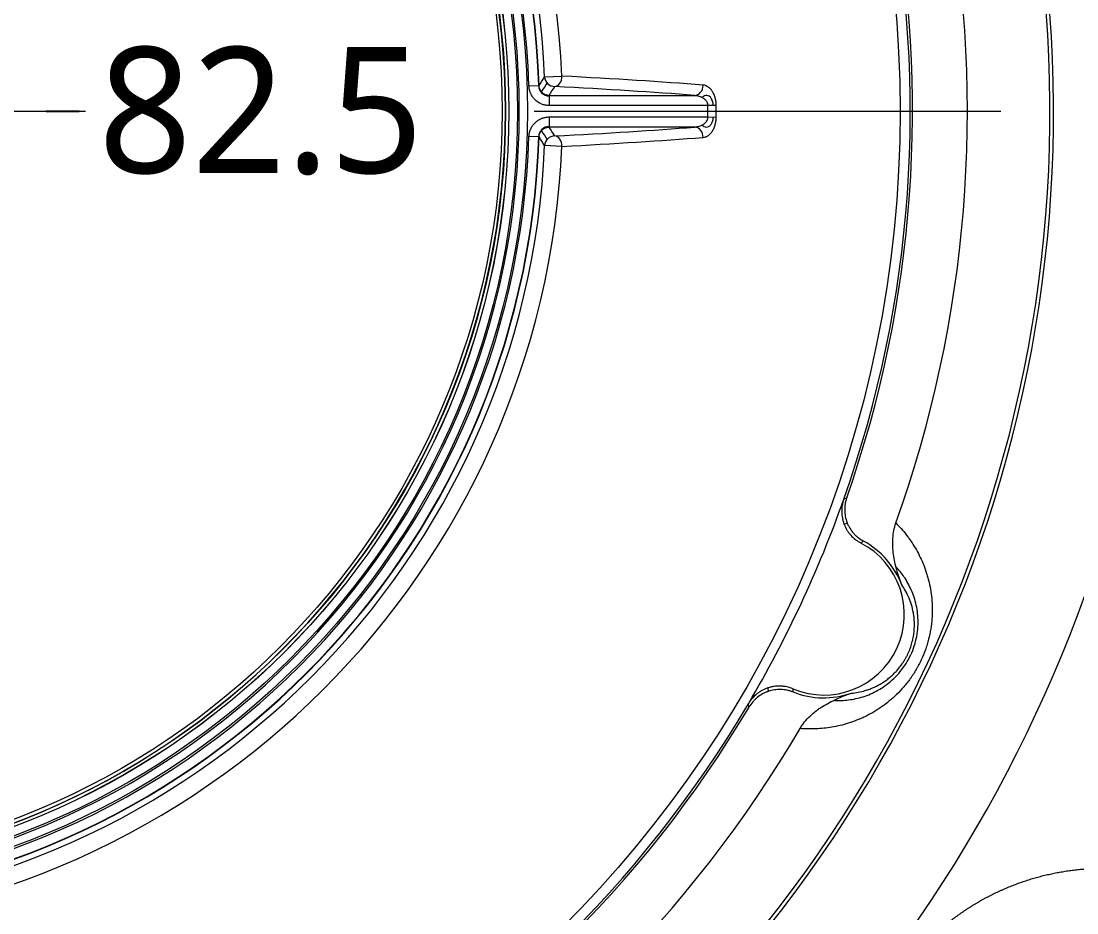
# Model space of a CAD drawing. Header units: millimetres. Extents: x 2234 to 3061, y 2092 to 2676.
# Drawn here: x 2552.4 to 2604.9, y 2435.7 to 2480 of the extents above; entities that cross this region are included whole.
import ezdxf

# ---------------------------------------------------------------- set-up
doc = ezdxf.new("R2010")
doc.units = ezdxf.units.MM
doc.linetypes.add('CENTER', pattern=[50.8, 31.75, -6.35, 6.35, -6.35])
for name, color, linetype, true_color in [('1', 7, 'Continuous', 0xffffff), ('20', 7, 'Continuous', 0xffffff), ('21', 7, 'Continuous', 0xffffff)]:
    doc.layers.add(name, color=color, linetype=linetype, true_color=true_color)
doc.layers.add('dim', color=82, linetype='Continuous', lineweight=9)
doc.styles.add('Capful-A', font='')
doc.styles.get('Capful-A').set_extended_font_data('Microsoft YaHei')
doc.dimstyles.new('Capful-A-2.5', dxfattribs={"dimscale": 2.5, "dimtxt": 2.5, "dimasz": 2.5, "dimexe": 1.5, "dimexo": 1, "dimgap": 1.5, "dimtad": 0, "dimdsep": 46, "dimtxsty": 'Capful-A', "dimcen": 0, "dimclrt": 2, "dimazin": 2, "dimtfac": 1, "dimtmove": 0, "dimatfit": 3, "dimfxl": 0, "dimtolj": 1, "dimtzin": 0, "dimarcsym": 0})

# ---------------------------------------------------------------- blocks, each defined once
blk = doc.blocks.new('*D43')
at = {"layer": 'Defpoints', "color": 0, "transparency": 16777216}
for p in [(2552.441, 2475.507), (2555.321, 2475.507), (2636.695, 2393.007)]:
    blk.add_point(p, dxfattribs=at)
at = {"layer": 'dim', "color": 0, "lineweight": -2, "transparency": 16777216}
blk.add_line((2553.69, 2475.507), (2555.321, 2475.507), dxfattribs=at)
at = {"layer": 'dim', "color": 2, "transparency": 16777216, "insert": (2564.34, 2475.507), "char_height": 6.25, "attachment_point": 5, "style": 'Capful-A', "bg_fill": 3, "box_fill_scale": 1.1, "bg_fill_color": 256, "bg_fill_true_color": 13158600, "bg_fill_transparency": 0}
blk.add_mtext('\\A1;82.5', dxfattribs=at)
blk = doc.blocks.new('*D44')
at = {"layer": 'Defpoints', "color": 0, "transparency": 16777216}
for p in [(2538.695, 2492.365), (2538.695, 2489.132), (2636.695, 2393.007)]:
    blk.add_point(p, dxfattribs=at)
at = {"layer": 'dim', "color": 0, "lineweight": -2, "transparency": 16777216}
blk.add_line((2538.695, 2490.382), (2538.695, 2492.365), dxfattribs=at)
at = {"layer": 'dim', "color": 2, "transparency": 16777216, "insert": (2538.695, 2498.061), "char_height": 6.25, "attachment_point": 5, "rotation": 90, "style": 'Capful-A', "bg_fill": 3, "box_fill_scale": 1.1, "bg_fill_color": 256, "bg_fill_true_color": 13158600, "bg_fill_transparency": 0}
blk.add_mtext('\\A1;98', dxfattribs=at)

msp = doc.modelspace()

# ---------------------------------------------------------------- linework, layer by layer
at = {"layer": '1', "color": 1, "linetype": 'CENTER', "lineweight": 18}
msp.add_line((2476.312, 2475.507), (2601.079, 2475.507), dxfattribs=at)
at = {"layer": '20', "color": 7, "linetype": 'Continuous', "lineweight": 18}
for radius, start, end in [(65, 303.70412, 6.26987), (70.765, 307.2047, 2.75265), (65, 206.70874, 299.22418)]:
    msp.add_arc((2538.695, 2475.507), radius, start, end, dxfattribs=at)
msp.add_open_spline([(2596.061, 2432.695), (2596.662, 2433.532), (2597.402, 2434.269), (2598.181, 2435.045), (2599.076, 2435.671), (2599.977, 2436.302), (2600.971, 2436.764), (2601.97, 2437.228), (2603.034, 2437.508), (2604.1, 2437.789), (2606.302, 2437.968), (2607.407, 2437.865), (2609.53, 2437.666), (2611.552, 2436.768)], degree=2, knots=[0, 0, 0, 0.125, 0.125, 0.25, 0.25, 0.375, 0.375, 0.5, 0.5, 0.625, 0.75, 0.75, 1, 1, 1], dxfattribs=at)
at = {"layer": '21', "color": 7, "linetype": 'Continuous', "lineweight": 18}
for p, q in [((2578.431, 2477.216), (2579.288, 2477.252)), ((2577.651, 2476.764), (2578.153, 2476.78)), ((2578.654, 2476.294), (2578.654, 2475.792)), ((2578.654, 2476.294), (2585.881, 2476.294)), ((2586.525, 2475.792), (2578.654, 2475.792)), ((2586.947, 2475.794), (2586.525, 2475.792)), ((2578.654, 2475.223), (2578.654, 2474.721)), ((2578.654, 2475.223), (2586.525, 2475.223)), ((2586.525, 2475.223), (2586.947, 2475.22)), ((2585.881, 2474.721), (2578.654, 2474.721)), ((2578.153, 2474.234), (2577.651, 2474.25)), ((2579.288, 2473.762), (2578.431, 2473.799))]:
    msp.add_line(p, q, dxfattribs=at)
for radius in [57.383, 57.383, 38.88, 38.389, 37.96, 37.955, 37.954, 37.795, 37.623]:
    msp.add_circle((2538.695, 2475.507), radius, dxfattribs=at)
for centre, radius, start, end in [((2538.695, 2475.507), 40.63, 2.4619, 87.5381), ((2538.695, 2475.507), 39.772, 2.4619, 87.5381), ((2538.695, 2475.507), 39.478, 1.8478, 88.1522), ((2538.695, 2475.507), 39.461, 1.8478, 88.1522), ((2538.695, 2475.507), 38.976, 1.8478, 88.1522), ((2538.695, 2475.507), 38.476, 0.0056, 0), ((2538.695, 2475.507), 37.789, 180.0056, 180), ((2538.695, 2475.507), 57.886, 340.55686, 11.31161), ((2538.695, 2475.507), 57.998, 340.67738, 11.08063), ((2538.695, 2475.507), 60.72, 340.32367, 10.36912), ((2538.695, 2475.507), 64.82, 303.58995, 6.38426), ((2538.695, 2475.507), 65, 303.70412, 6.26987), ((2538.695, 2475.507), 47.83, 359.6591, 0.3409), ((2538.695, 2475.507), 48.253, 359.6591, 0.3409), ((2538.695, 2475.507), 48.253, 359.6591, 0.3409), ((2538.695, 2475.507), 38.976, 271.8478, 358.1522), ((2538.695, 2475.507), 39.461, 271.8478, 358.1522), ((2538.695, 2475.507), 39.478, 271.8478, 358.1522), ((2538.695, 2475.507), 39.772, 272.4619, 357.5381), ((2538.695, 2475.507), 40.63, 272.4619, 357.5381), ((2538.695, 2475.507), 57.886, 329.44314, 340.55686), ((2538.695, 2475.507), 57.886, 200.75015, 298.68839), ((2592.286, 2450.517), 4, 247.4735, 62.5265), ((2592.286, 2450.517), 4.141, 20.692, 61.6193), ((2592.286, 2450.517), 4.141, 248.3807, 289.308), ((2538.695, 2475.507), 65, 206.70874, 299.22418), ((2538.695, 2475.507), 57.886, 298.68839, 329.44314), ((2538.695, 2475.507), 57.998, 298.91937, 329.32262), ((2538.695, 2475.507), 60.72, 299.62508, 329.67633)]:
    msp.add_arc(centre, radius, start, end, dxfattribs=at)
for centre, major_axis, ratio, start_param, end_param in [((2578.932, 2477.237), (-0.426, 0.266), 0.998098, 0.6017, 2.127785), ((2578.932, 2477.237), (0.026, 0.502), 0.706413, 3.215602, 4.77981), ((2538.695, 2475.13), (-57.384, 0), 0.052336, 3.734088, 3.926602), ((2538.695, 2522.19), (0, 70.06), 0.745659, 4.001314, 4.009571), ((2538.695, 2521.889), (0, 70.361), 0.745659, 4.007411, 4.015627), ((2538.695, 2474.631), (56.882, 0), 0.052336, 0.592496, 0.785009), ((2585.881, 2476.795), (0.039, 0.501), 0.828413, 3.235167, 4.799375), ((2538.695, 2428.823), (0.001, 70.061), 0.74566, 5.415223, 5.42348), ((2538.695, 2429.125), (0, 70.362), 0.745659, 5.409157, 5.417372), ((2538.695, 2476.383), (-56.882, 0), 0.052336, 2.356584, 2.549097), ((2585.881, 2474.219), (-0.039, 0.501), 0.828413, 4.625403, 6.189611), ((2578.932, 2473.777), (0.426, 0.266), 0.998098, 1.013808, 2.539893), ((2578.932, 2473.777), (-0.026, 0.502), 0.706413, 4.644968, 6.209176), ((2538.695, 2475.885), (57.384, 0), 0.052336, 5.498176, 5.69069)]:
    msp.add_ellipse(centre, major_axis=major_axis, ratio=ratio, start_param=start_param, end_param=end_param, dxfattribs=at)
for points in [[(2578.153, 2476.78), (2578.246, 2476.925), (2578.339, 2477.07), (2578.431, 2477.216)], [(2578.431, 2473.799), (2578.339, 2473.944), (2578.246, 2474.089), (2578.153, 2474.234)], [(2593.447, 2455.07), (2593.4, 2455.038), (2593.352, 2455.007), (2593.305, 2454.975)]]:
    msp.add_open_spline(points, degree=3, dxfattribs=at)
for points, knots in [([(2578.654, 2475.792), (2578.59, 2475.792), (2578.526, 2475.798), (2578.446, 2475.813), (2578.43, 2475.817), (2578.399, 2475.825), (2578.353, 2475.837), (2578.277, 2475.864), (2578.219, 2475.891), (2578.176, 2475.913), (2578.162, 2475.921), (2578.134, 2475.937), (2578.121, 2475.945), (2578.053, 2475.989), (2578.003, 2476.03), (2577.933, 2476.097), (2577.911, 2476.121), (2577.879, 2476.158), (2577.869, 2476.17), (2577.849, 2476.196), (2577.84, 2476.209), (2577.794, 2476.275), (2577.762, 2476.331), (2577.73, 2476.405), (2577.724, 2476.42), (2577.712, 2476.45), (2577.707, 2476.465), (2577.691, 2476.511), (2577.683, 2476.542), (2577.661, 2476.636), (2577.653, 2476.699), (2577.651, 2476.764)], [0, 0, 0, 0, 0.125, 0.125, 0.15625, 0.15625, 0.1875, 0.25, 0.3125, 0.3125, 0.34375, 0.34375, 0.375, 0.375, 0.5, 0.5, 0.5625, 0.5625, 0.59375, 0.59375, 0.625, 0.625, 0.75, 0.75, 0.78125, 0.78125, 0.8125, 0.8125, 0.875, 0.875, 1, 1, 1, 1]), ([(2578.137, 2476.779), (2578.134, 2476.641), (2578.191, 2476.505), (2578.385, 2476.317), (2578.519, 2476.264), (2578.654, 2476.269)], [0, 0, 0, 0, 0.505274, 0.505274, 1, 1, 1, 1]), ([(2578.654, 2476.294), (2578.622, 2476.294), (2578.59, 2476.297), (2578.542, 2476.306), (2578.527, 2476.31), (2578.496, 2476.319), (2578.466, 2476.329), (2578.437, 2476.343), (2578.408, 2476.358), (2578.394, 2476.366), (2578.353, 2476.392), (2578.328, 2476.412), (2578.293, 2476.446), (2578.282, 2476.458), (2578.261, 2476.483), (2578.251, 2476.496), (2578.224, 2476.536), (2578.208, 2476.564), (2578.189, 2476.608), (2578.183, 2476.623), (2578.173, 2476.654), (2578.169, 2476.669), (2578.158, 2476.716), (2578.154, 2476.748), (2578.153, 2476.78)], [0, 0, 0, 0, 0.125, 0.125, 0.1875, 0.1875, 0.25, 0.3125, 0.3125, 0.375, 0.375, 0.5, 0.5, 0.5625, 0.5625, 0.625, 0.625, 0.75, 0.75, 0.8125, 0.8125, 0.875, 0.875, 1, 1, 1, 1]), ([(2586.947, 2475.794), (2586.947, 2475.83), (2586.946, 2475.865), (2586.94, 2475.936), (2586.936, 2475.971), (2586.921, 2476.074), (2586.907, 2476.139), (2586.884, 2476.217), (2586.879, 2476.232), (2586.868, 2476.263), (2586.863, 2476.278), (2586.846, 2476.322), (2586.834, 2476.35), (2586.796, 2476.43), (2586.768, 2476.479), (2586.721, 2476.546), (2586.705, 2476.567), (2586.672, 2476.606), (2586.655, 2476.624), (2586.603, 2476.675), (2586.567, 2476.703), (2586.512, 2476.739), (2586.493, 2476.749), (2586.464, 2476.763), (2586.455, 2476.767), (2586.436, 2476.775), (2586.426, 2476.779), (2586.377, 2476.796), (2586.338, 2476.804), (2586.298, 2476.807)], [0, 0, 0, 0, 0.0625, 0.0625, 0.125, 0.125, 0.25, 0.25, 0.28125, 0.28125, 0.3125, 0.3125, 0.375, 0.375, 0.5, 0.5, 0.5625, 0.5625, 0.625, 0.625, 0.75, 0.75, 0.8125, 0.8125, 0.84375, 0.84375, 0.875, 0.875, 1, 1, 1, 1]), ([(2585.881, 2476.294), (2585.916, 2476.292), (2585.95, 2476.289), (2586.019, 2476.278), (2586.053, 2476.271), (2586.12, 2476.252), (2586.153, 2476.241), (2586.201, 2476.22), (2586.218, 2476.212), (2586.249, 2476.196), (2586.265, 2476.187), (2586.296, 2476.167), (2586.311, 2476.157), (2586.341, 2476.135), (2586.355, 2476.123), (2586.383, 2476.098), (2586.396, 2476.085), (2586.422, 2476.056), (2586.434, 2476.041), (2586.457, 2476.009), (2586.468, 2475.992), (2586.482, 2475.965), (2586.486, 2475.956), (2586.495, 2475.937), (2586.499, 2475.927), (2586.506, 2475.907), (2586.509, 2475.897), (2586.514, 2475.877), (2586.517, 2475.866), (2586.523, 2475.835), (2586.525, 2475.813), (2586.525, 2475.792)], [0, 0, 0, 0, 0.125, 0.125, 0.25, 0.25, 0.375, 0.375, 0.4375, 0.4375, 0.5, 0.5, 0.5625, 0.5625, 0.625, 0.625, 0.6875, 0.6875, 0.75, 0.75, 0.8125, 0.8125, 0.84375, 0.84375, 0.875, 0.875, 0.90625, 0.90625, 0.9375, 0.9375, 1, 1, 1, 1]), ([(2586.798, 2475.793), (2586.798, 2475.816), (2586.797, 2475.839), (2586.788, 2475.933), (2586.77, 2476.001), (2586.697, 2476.176), (2586.622, 2476.25), (2586.465, 2476.309), (2586.381, 2476.295), (2586.291, 2476.224), (2586.274, 2476.208), (2586.258, 2476.19)], [0, 0, 0, 0, 0.054623, 0.054623, 0.227577, 0.227577, 0.573485, 0.573485, 0.919393, 0.919393, 1, 1, 1, 1]), ([(2577.651, 2474.25), (2577.653, 2474.315), (2577.662, 2474.379), (2577.68, 2474.458), (2577.683, 2474.474), (2577.692, 2474.505), (2577.706, 2474.551), (2577.735, 2474.625), (2577.764, 2474.683), (2577.787, 2474.725), (2577.796, 2474.738), (2577.813, 2474.766), (2577.822, 2474.779), (2577.868, 2474.846), (2577.91, 2474.895), (2577.979, 2474.962), (2578.004, 2474.984), (2578.042, 2475.014), (2578.055, 2475.024), (2578.081, 2475.043), (2578.094, 2475.052), (2578.162, 2475.096), (2578.219, 2475.125), (2578.293, 2475.156), (2578.308, 2475.161), (2578.339, 2475.172), (2578.354, 2475.177), (2578.401, 2475.191), (2578.432, 2475.198), (2578.526, 2475.216), (2578.59, 2475.223), (2578.654, 2475.223)], [0, 0, 0, 0, 0.125, 0.125, 0.15625, 0.15625, 0.1875, 0.25, 0.3125, 0.3125, 0.34375, 0.34375, 0.375, 0.375, 0.5, 0.5, 0.5625, 0.5625, 0.59375, 0.59375, 0.625, 0.625, 0.75, 0.75, 0.78125, 0.78125, 0.8125, 0.8125, 0.875, 0.875, 1, 1, 1, 1]), ([(2586.525, 2475.223), (2586.525, 2475.201), (2586.523, 2475.18), (2586.517, 2475.148), (2586.514, 2475.137), (2586.509, 2475.117), (2586.506, 2475.107), (2586.495, 2475.078), (2586.487, 2475.059), (2586.473, 2475.032), (2586.468, 2475.023), (2586.457, 2475.006), (2586.452, 2474.998), (2586.434, 2474.973), (2586.422, 2474.958), (2586.396, 2474.93), (2586.383, 2474.916), (2586.355, 2474.891), (2586.341, 2474.88), (2586.311, 2474.857), (2586.296, 2474.847), (2586.265, 2474.828), (2586.249, 2474.819), (2586.218, 2474.802), (2586.202, 2474.795), (2586.153, 2474.774), (2586.12, 2474.762), (2586.053, 2474.743), (2586.019, 2474.736), (2585.95, 2474.725), (2585.916, 2474.722), (2585.881, 2474.721)], [0, 0, 0, 0, 0.0625, 0.0625, 0.09375, 0.09375, 0.125, 0.125, 0.1875, 0.1875, 0.21875, 0.21875, 0.25, 0.25, 0.3125, 0.3125, 0.375, 0.375, 0.4375, 0.4375, 0.5, 0.5, 0.5625, 0.5625, 0.625, 0.625, 0.75, 0.75, 0.875, 0.875, 1, 1, 1, 1]), ([(2586.258, 2474.824), (2586.283, 2474.796), (2586.309, 2474.773), (2586.413, 2474.711), (2586.497, 2474.708), (2586.612, 2474.77), (2586.649, 2474.801), (2586.715, 2474.886), (2586.743, 2474.94), (2586.784, 2475.066), (2586.796, 2475.138), (2586.798, 2475.213), (2586.798, 2475.217), (2586.798, 2475.221)], [0, 0, 0, 0, 0.124932, 0.124932, 0.471332, 0.471332, 0.644531, 0.644531, 0.817731, 0.817731, 0.990931, 0.990931, 1, 1, 1, 1]), ([(2586.298, 2474.208), (2586.338, 2474.211), (2586.377, 2474.219), (2586.426, 2474.235), (2586.436, 2474.239), (2586.455, 2474.247), (2586.464, 2474.251), (2586.493, 2474.265), (2586.512, 2474.276), (2586.567, 2474.311), (2586.603, 2474.339), (2586.655, 2474.39), (2586.672, 2474.408), (2586.705, 2474.448), (2586.721, 2474.468), (2586.768, 2474.535), (2586.796, 2474.584), (2586.834, 2474.665), (2586.846, 2474.693), (2586.863, 2474.737), (2586.868, 2474.752), (2586.879, 2474.782), (2586.884, 2474.798), (2586.907, 2474.875), (2586.921, 2474.941), (2586.936, 2475.043), (2586.94, 2475.078), (2586.946, 2475.149), (2586.947, 2475.184), (2586.947, 2475.22)], [0, 0, 0, 0, 0.125, 0.125, 0.15625, 0.15625, 0.1875, 0.1875, 0.25, 0.25, 0.375, 0.375, 0.4375, 0.4375, 0.5, 0.5, 0.625, 0.625, 0.6875, 0.6875, 0.71875, 0.71875, 0.75, 0.75, 0.875, 0.875, 0.9375, 0.9375, 1, 1, 1, 1]), ([(2578.653, 2474.746), (2578.518, 2474.75), (2578.385, 2474.697), (2578.191, 2474.509), (2578.134, 2474.373), (2578.137, 2474.235)], [0, 0, 0, 0, 0.494189, 0.494189, 1, 1, 1, 1]), ([(2578.153, 2474.234), (2578.154, 2474.267), (2578.158, 2474.299), (2578.169, 2474.346), (2578.173, 2474.362), (2578.183, 2474.392), (2578.195, 2474.422), (2578.209, 2474.451), (2578.225, 2474.479), (2578.233, 2474.492), (2578.261, 2474.532), (2578.282, 2474.557), (2578.317, 2474.591), (2578.329, 2474.601), (2578.354, 2474.622), (2578.367, 2474.631), (2578.408, 2474.658), (2578.436, 2474.672), (2578.481, 2474.691), (2578.497, 2474.696), (2578.528, 2474.705), (2578.543, 2474.709), (2578.59, 2474.718), (2578.622, 2474.721), (2578.654, 2474.721)], [0, 0, 0, 0, 0.125, 0.125, 0.1875, 0.1875, 0.25, 0.3125, 0.3125, 0.375, 0.375, 0.5, 0.5, 0.5625, 0.5625, 0.625, 0.625, 0.75, 0.75, 0.8125, 0.8125, 0.875, 0.875, 1, 1, 1, 1]), ([(2593.28, 2456.239), (2593.244, 2456.138), (2593.218, 2456.035), (2593.192, 2455.879), (2593.186, 2455.826), (2593.18, 2455.747), (2593.178, 2455.721), (2593.177, 2455.667), (2593.176, 2455.641), (2593.178, 2455.507), (2593.189, 2455.402), (2593.219, 2455.246), (2593.232, 2455.195), (2593.254, 2455.119), (2593.262, 2455.093), (2593.279, 2455.043), (2593.288, 2455.017), (2593.336, 2454.893), (2593.384, 2454.799), (2593.467, 2454.664), (2593.497, 2454.62), (2593.544, 2454.556), (2593.561, 2454.535), (2593.595, 2454.494), (2593.612, 2454.474), (2593.701, 2454.375), (2593.779, 2454.303), (2593.904, 2454.206), (2593.948, 2454.175), (2594.015, 2454.132), (2594.038, 2454.118), (2594.084, 2454.091), (2594.108, 2454.079), (2594.132, 2454.066)], [0, 0, 0, 0, 0.125, 0.125, 0.1875, 0.1875, 0.21875, 0.21875, 0.25, 0.25, 0.375, 0.375, 0.4375, 0.4375, 0.46875, 0.46875, 0.5, 0.5, 0.625, 0.625, 0.6875, 0.6875, 0.71875, 0.71875, 0.75, 0.75, 0.875, 0.875, 0.9375, 0.9375, 0.96875, 0.96875, 1, 1, 1, 1]), ([(2593.28, 2456.239), (2593.3, 2456.249), (2593.32, 2456.26), (2593.369, 2456.286), (2593.398, 2456.301), (2593.426, 2456.316)], [0, 0, 0, 0, 0.412112, 0.412112, 1, 1, 1, 1]), ([(2593.426, 2456.316), (2593.418, 2456.291), (2593.41, 2456.266), (2593.394, 2456.216), (2593.387, 2456.19), (2593.368, 2456.114), (2593.357, 2456.062), (2593.331, 2455.908), (2593.323, 2455.804), (2593.325, 2455.673), (2593.326, 2455.646), (2593.329, 2455.594), (2593.331, 2455.567), (2593.339, 2455.489), (2593.346, 2455.437), (2593.375, 2455.283), (2593.404, 2455.183), (2593.451, 2455.06), (2593.461, 2455.036), (2593.482, 2454.987), (2593.493, 2454.963), (2593.528, 2454.893), (2593.553, 2454.847), (2593.634, 2454.713), (2593.695, 2454.629), (2593.782, 2454.53), (2593.8, 2454.51), (2593.837, 2454.473), (2593.855, 2454.454), (2593.912, 2454.4), (2593.952, 2454.366), (2594.074, 2454.269), (2594.162, 2454.211), (2594.255, 2454.161)], [0, 0, 0, 0, 0.03125, 0.03125, 0.0625, 0.0625, 0.125, 0.125, 0.25, 0.25, 0.28125, 0.28125, 0.3125, 0.3125, 0.375, 0.375, 0.5, 0.5, 0.53125, 0.53125, 0.5625, 0.5625, 0.625, 0.625, 0.75, 0.75, 0.78125, 0.78125, 0.8125, 0.8125, 0.875, 0.875, 1, 1, 1, 1]), ([(2595.87, 2455.062), (2596.05, 2454.88), (2596.222, 2454.685), (2596.424, 2454.423), (2596.463, 2454.37), (2596.541, 2454.262), (2596.579, 2454.207), (2596.692, 2454.04), (2596.764, 2453.926), (2596.901, 2453.691), (2596.967, 2453.57), (2597.091, 2453.322), (2597.15, 2453.194), (2597.26, 2452.93), (2597.324, 2452.761), (2597.381, 2452.584), (2597.403, 2452.513), (2597.414, 2452.478), (2597.446, 2452.37), (2597.466, 2452.297), (2597.523, 2452.076), (2597.555, 2451.927), (2597.609, 2451.621), (2597.63, 2451.465), (2597.66, 2451.147), (2597.669, 2450.984), (2597.673, 2450.735), (2597.672, 2450.65), (2597.667, 2450.482), (2597.663, 2450.397), (2597.644, 2450.143), (2597.625, 2449.972), (2597.569, 2449.629), (2597.533, 2449.456), (2597.478, 2449.239), (2597.466, 2449.195), (2597.442, 2449.109), (2597.429, 2449.065), (2597.39, 2448.937), (2597.362, 2448.851), (2597.271, 2448.598), (2597.203, 2448.432), (2597.089, 2448.187), (2597.03, 2448.065), (2596.965, 2447.945), (2596.921, 2447.866), (2596.899, 2447.826), (2596.83, 2447.708), (2596.782, 2447.631), (2596.708, 2447.517), (2596.683, 2447.479), (2596.633, 2447.405), (2596.607, 2447.368), (2596.477, 2447.186), (2596.368, 2447.048), (2596.141, 2446.785), (2596.023, 2446.66), (2595.84, 2446.481), (2595.778, 2446.423), (2595.683, 2446.339), (2595.651, 2446.311), (2595.588, 2446.256), (2595.556, 2446.23), (2595.395, 2446.098), (2595.265, 2446.001), (2595.002, 2445.819), (2594.868, 2445.735), (2594.599, 2445.578), (2594.463, 2445.507), (2594.292, 2445.424), (2594.257, 2445.408), (2594.188, 2445.376), (2594.085, 2445.33), (2593.982, 2445.287), (2593.777, 2445.206), (2593.64, 2445.158), (2593.368, 2445.073), (2593.232, 2445.035), (2592.961, 2444.97), (2592.825, 2444.943), (2592.556, 2444.896), (2592.421, 2444.878), (2592.153, 2444.85), (2592.02, 2444.84), (2591.624, 2444.824), (2591.364, 2444.83), (2591.108, 2444.85)], [0, 0, 0, 0, 0.0625, 0.0625, 0.078125, 0.078125, 0.09375, 0.09375, 0.125, 0.125, 0.15625, 0.15625, 0.1875, 0.1875, 0.21875, 0.226563, 0.226563, 0.234375, 0.234375, 0.25, 0.25, 0.28125, 0.28125, 0.3125, 0.3125, 0.34375, 0.34375, 0.359375, 0.359375, 0.375, 0.375, 0.40625, 0.40625, 0.4375, 0.4375, 0.445313, 0.445313, 0.453125, 0.453125, 0.46875, 0.46875, 0.5, 0.5, 0.515625, 0.523438, 0.523438, 0.53125, 0.53125, 0.546875, 0.546875, 0.554688, 0.554688, 0.5625, 0.5625, 0.59375, 0.59375, 0.625, 0.625, 0.640625, 0.640625, 0.648438, 0.648438, 0.65625, 0.65625, 0.6875, 0.6875, 0.71875, 0.71875, 0.75, 0.75, 0.757813, 0.757813, 0.765625, 0.78125, 0.78125, 0.8125, 0.8125, 0.84375, 0.84375, 0.875, 0.875, 0.90625, 0.90625, 0.9375, 0.9375, 1, 1, 1, 1]), ([(2596.16, 2451.981), (2596.113, 2452.104), (2596.069, 2452.228), (2595.985, 2452.479), (2595.946, 2452.605), (2595.876, 2452.858), (2595.844, 2452.985), (2595.789, 2453.242), (2595.766, 2453.371), (2595.731, 2453.631), (2595.718, 2453.762), (2595.711, 2453.927), (2595.71, 2453.961), (2595.709, 2454.027), (2595.708, 2454.06), (2595.709, 2454.159), (2595.711, 2454.225), (2595.724, 2454.422), (2595.741, 2454.552), (2595.791, 2454.809), (2595.825, 2454.937), (2595.87, 2455.062)], [0, 0, 0, 0, 0.125, 0.125, 0.25, 0.25, 0.375, 0.375, 0.5, 0.5, 0.625, 0.625, 0.65625, 0.65625, 0.6875, 0.6875, 0.75, 0.75, 0.875, 0.875, 1, 1, 1, 1]), ([(2594.255, 2454.161), (2594.234, 2454.145), (2594.213, 2454.129), (2594.172, 2454.097), (2594.152, 2454.082), (2594.132, 2454.066)], [0, 0, 0, 0, 0.510344, 0.510344, 1, 1, 1, 1]), ([(2592.783, 2446.254), (2592.877, 2446.248), (2592.972, 2446.246), (2593.304, 2446.248), (2593.543, 2446.271), (2594.026, 2446.364), (2594.272, 2446.434), (2594.766, 2446.633), (2595.01, 2446.76), (2595.368, 2447.001), (2595.487, 2447.091), (2595.715, 2447.286), (2595.826, 2447.392), (2596.037, 2447.62), (2596.14, 2447.745), (2596.328, 2448.007), (2596.414, 2448.143), (2596.57, 2448.428), (2596.639, 2448.578), (2596.76, 2448.885), (2596.809, 2449.039), (2596.887, 2449.351), (2596.917, 2449.509), (2596.956, 2449.82), (2596.966, 2449.973), (2596.968, 2450.273), (2596.96, 2450.422), (2596.93, 2450.709), (2596.907, 2450.848), (2596.819, 2451.25), (2596.735, 2451.503), (2596.528, 2451.973), (2596.406, 2452.188), (2596.146, 2452.566), (2596.013, 2452.729), (2595.872, 2452.878)], [0, 0, 0, 0, 0.036229, 0.036229, 0.124667, 0.124667, 0.213105, 0.213105, 0.301544, 0.301544, 0.345763, 0.345763, 0.389982, 0.389982, 0.434201, 0.434201, 0.478421, 0.478421, 0.52264, 0.52264, 0.566859, 0.566859, 0.611078, 0.611078, 0.655297, 0.655297, 0.699517, 0.699517, 0.743736, 0.743736, 0.832174, 0.832174, 0.920613, 0.920613, 1, 1, 1, 1]), ([(2593.655, 2446.609), (2593.766, 2446.618), (2593.88, 2446.633), (2594.11, 2446.676), (2594.227, 2446.704), (2594.406, 2446.757), (2594.496, 2446.787), (2594.588, 2446.821), (2594.65, 2446.845), (2594.681, 2446.858), (2594.835, 2446.924), (2594.959, 2446.985), (2595.146, 2447.093), (2595.209, 2447.132), (2595.334, 2447.216), (2595.397, 2447.261), (2595.492, 2447.334), (2595.523, 2447.359), (2595.587, 2447.412), (2595.618, 2447.439), (2595.712, 2447.523), (2595.773, 2447.582), (2595.894, 2447.707), (2595.953, 2447.773), (2596.067, 2447.912), (2596.123, 2447.986), (2596.191, 2448.083), (2596.204, 2448.103), (2596.231, 2448.143), (2596.244, 2448.163), (2596.282, 2448.224), (2596.307, 2448.265), (2596.356, 2448.349), (2596.379, 2448.392), (2596.424, 2448.478), (2596.446, 2448.522), (2596.508, 2448.656), (2596.545, 2448.745), (2596.611, 2448.925), (2596.64, 2449.016), (2596.677, 2449.152), (2596.689, 2449.198), (2596.71, 2449.289), (2596.719, 2449.334), (2596.732, 2449.402), (2596.736, 2449.425), (2596.744, 2449.469), (2596.754, 2449.536), (2596.762, 2449.602), (2596.776, 2449.732), (2596.782, 2449.817), (2596.786, 2449.942), (2596.787, 2450.003), (2596.786, 2450.065), (2596.785, 2450.105), (2596.784, 2450.125), (2596.78, 2450.225), (2596.774, 2450.303), (2596.758, 2450.453), (2596.748, 2450.526), (2596.71, 2450.739), (2596.678, 2450.874), (2596.619, 2451.066), (2596.598, 2451.128), (2596.553, 2451.25), (2596.53, 2451.309), (2596.455, 2451.481), (2596.401, 2451.589), (2596.286, 2451.793), (2596.224, 2451.889), (2596.16, 2451.981)], [0, 0, 0, 0, 0.0625, 0.0625, 0.125, 0.125, 0.15625, 0.171875, 0.171875, 0.1875, 0.1875, 0.25, 0.25, 0.28125, 0.28125, 0.3125, 0.3125, 0.328125, 0.328125, 0.34375, 0.34375, 0.375, 0.375, 0.40625, 0.40625, 0.4375, 0.4375, 0.445312, 0.445312, 0.453125, 0.453125, 0.46875, 0.46875, 0.484375, 0.484375, 0.5, 0.5, 0.53125, 0.53125, 0.5625, 0.5625, 0.578125, 0.578125, 0.59375, 0.59375, 0.601562, 0.601562, 0.609375, 0.625, 0.625, 0.65625, 0.65625, 0.671875, 0.679687, 0.679687, 0.6875, 0.6875, 0.71875, 0.71875, 0.75, 0.75, 0.8125, 0.8125, 0.84375, 0.84375, 0.875, 0.875, 0.9375, 0.9375, 1, 1, 1, 1]), ([(2590.754, 2446.823), (2590.655, 2446.864), (2590.554, 2446.895), (2590.399, 2446.929), (2590.347, 2446.938), (2590.268, 2446.948), (2590.242, 2446.951), (2590.189, 2446.955), (2590.162, 2446.957), (2590.028, 2446.961), (2589.923, 2446.955), (2589.766, 2446.933), (2589.714, 2446.923), (2589.637, 2446.904), (2589.611, 2446.897), (2589.559, 2446.883), (2589.534, 2446.875), (2589.408, 2446.832), (2589.311, 2446.789), (2589.173, 2446.713), (2589.127, 2446.685), (2589.061, 2446.64), (2589.039, 2446.625), (2588.996, 2446.593), (2588.975, 2446.576), (2588.873, 2446.492), (2588.797, 2446.419), (2588.694, 2446.298), (2588.661, 2446.256), (2588.599, 2446.169), (2588.569, 2446.125), (2588.542, 2446.078)], [0, 0, 0, 0, 0.125, 0.125, 0.1875, 0.1875, 0.21875, 0.21875, 0.25, 0.25, 0.375, 0.375, 0.4375, 0.4375, 0.46875, 0.46875, 0.5, 0.5, 0.625, 0.625, 0.6875, 0.6875, 0.71875, 0.71875, 0.75, 0.75, 0.875, 0.875, 0.9375, 0.9375, 1, 1, 1, 1]), ([(2590.76, 2446.668), (2590.736, 2446.677), (2590.711, 2446.687), (2590.661, 2446.704), (2590.636, 2446.712), (2590.56, 2446.734), (2590.509, 2446.747), (2590.356, 2446.778), (2590.252, 2446.79), (2590.121, 2446.793), (2590.095, 2446.793), (2590.042, 2446.792), (2590.015, 2446.791), (2589.937, 2446.786), (2589.885, 2446.78), (2589.73, 2446.756), (2589.629, 2446.731), (2589.505, 2446.688), (2589.48, 2446.679), (2589.431, 2446.659), (2589.407, 2446.649), (2589.335, 2446.617), (2589.288, 2446.593), (2589.152, 2446.517), (2589.066, 2446.458), (2588.964, 2446.374), (2588.944, 2446.357), (2588.904, 2446.322), (2588.885, 2446.304), (2588.829, 2446.249), (2588.794, 2446.211), (2588.692, 2446.092), (2588.631, 2446.007), (2588.577, 2445.916)], [0, 0, 0, 0, 0.03125, 0.03125, 0.0625, 0.0625, 0.125, 0.125, 0.25, 0.25, 0.28125, 0.28125, 0.3125, 0.3125, 0.375, 0.375, 0.5, 0.5, 0.53125, 0.53125, 0.5625, 0.5625, 0.625, 0.625, 0.75, 0.75, 0.78125, 0.78125, 0.8125, 0.8125, 0.875, 0.875, 1, 1, 1, 1]), ([(2589.545, 2446.702), (2589.544, 2446.714), (2589.542, 2446.727), (2589.536, 2446.784), (2589.531, 2446.828), (2589.526, 2446.872)], [0, 0, 0, 0, 0.22443, 0.22443, 1, 1, 1, 1]), ([(2590.754, 2446.823), (2590.755, 2446.797), (2590.756, 2446.772), (2590.758, 2446.72), (2590.759, 2446.694), (2590.76, 2446.668)], [0, 0, 0, 0, 0.489656, 0.489656, 1, 1, 1, 1]), ([(2591.108, 2444.85), (2591.142, 2444.908), (2591.178, 2444.964), (2591.235, 2445.046), (2591.254, 2445.073), (2591.294, 2445.126), (2591.315, 2445.152), (2591.419, 2445.281), (2591.508, 2445.377), (2591.698, 2445.558), (2591.798, 2445.643), (2591.93, 2445.744), (2591.956, 2445.763), (2592.01, 2445.802), (2592.037, 2445.822), (2592.119, 2445.878), (2592.174, 2445.914), (2592.341, 2446.02), (2592.455, 2446.085), (2592.686, 2446.207), (2592.804, 2446.265), (2593.162, 2446.427), (2593.407, 2446.522), (2593.655, 2446.609)], [0, 0, 0, 0, 0.0625, 0.0625, 0.09375, 0.09375, 0.125, 0.125, 0.25, 0.25, 0.375, 0.375, 0.40625, 0.40625, 0.4375, 0.4375, 0.5, 0.5, 0.625, 0.625, 0.75, 0.75, 1, 1, 1, 1]), ([(2588.577, 2445.916), (2588.57, 2445.948), (2588.563, 2445.98), (2588.552, 2446.034), (2588.547, 2446.056), (2588.542, 2446.078)], [0, 0, 0, 0, 0.587888, 0.587888, 1, 1, 1, 1])]:
    msp.add_open_spline(points, degree=3, knots=knots, dxfattribs=at)

# ---------------------------------------------------------------- next in the draw order: dimensions: what is measured, and where the dimension line sits
at = {"layer": 'dim'}
dim = msp.add_ordinate_dim(feature_location=(2552.441, 2475.507), offset=(2.88, 0), dtype=0, origin=(2636.695, 2393.007), dimstyle='Capful-A-2.5', override={"dimasz": 2, "dimexe": 0.49975, "dimexo": 0.49975, "dimgap": 0.49975}, dxfattribs=at)
dim.commit()
dim.dimension.update_dxf_attribs({"geometry": '*D43', "text_midpoint": (2564.34, 2475.507)})

# ---------------------------------------------------------------- next in the draw order: dimensions: what is measured, and where the dimension line sits
dim = msp.add_ordinate_dim(feature_location=(2538.695, 2489.132), offset=(0, 3.232), dtype=1, origin=(2636.695, 2393.007), dimstyle='Capful-A-2.5', override={"dimasz": 2, "dimexe": 0.49975, "dimexo": 0.49975, "dimgap": 0.49975}, dxfattribs=at)
dim.commit()
dim.dimension.update_dxf_attribs({"geometry": '*D44', "text_midpoint": (2538.695, 2498.061)})

doc.saveas('drawing.dxf')
